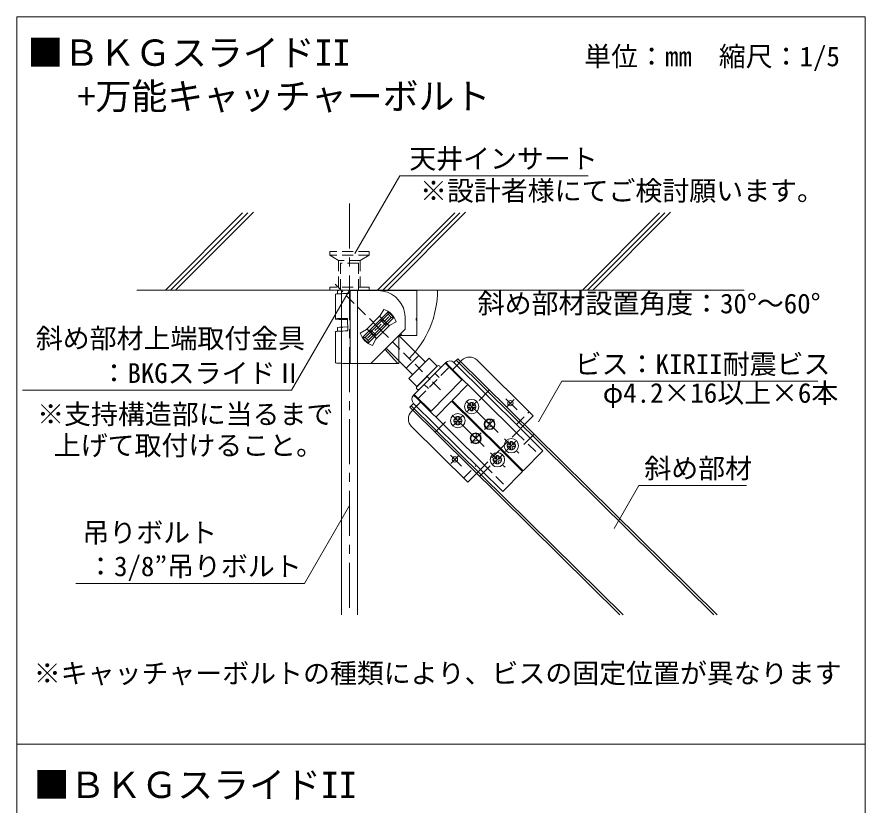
# Model space of a CAD drawing. Units: millimetres on the paper, enlarged 20 times, with parts at other scales. Extents: x -7779 to 7778, y -5419 to 5375.
# Drawn here: x -1969 to -79, y -228 to 1527 of the extents above; entities that cross this region are included whole.
import ezdxf
from ezdxf.enums import TextEntityAlignment as Align

# ---------------------------------------------------------------- set-up
doc = ezdxf.new("R2010")
doc.units = ezdxf.units.MM
doc.header["$LTSCALE"] = 20
for name, pattern in [('CHAIN1', [8, 5, -1, 1, -1]), ('DASHED1', [1.8, 1.2, -0.6]), ('DOUBLE_CHAIN1', [8.8, 5, -1, 0.6, -0.6, 0.6, -1])]:
    doc.linetypes.add(name, pattern=pattern)
doc.layers.add('1-6_文字', color=7, linetype='Continuous', lineweight=18)
doc.layers.add('F-6_文字', color=7, linetype='Continuous', lineweight=18)
doc.styles.add('ＭＳ ゴシック', font='')
doc.styles.get('ＭＳ ゴシック').set_extended_font_data('MS Gothic')

msp = doc.modelspace()

# ---------------------------------------------------------------- linework, layer by layer
at = {"layer": '1-6_文字'}
for p, q in [((-1215.56, 1000.12), (-1115.56, 1173.32)), ((-1115.56, 1173.32), (-695.56, 1173.32)), ((-1227.94, 918.85), (-1356.81, 695.64)), ((-1258.74, 909.59), (-1258.74, 854.37)), ((-1254.74, 917.59), (-1254.74, 910.27)), ((-1225.94, 918.85), (-1250.18, 918.85)), ((-1245.94, 918.77), (-1245.94, 919.2)), ((-1245.94, 908.75), (-1245.94, 908.75)), ((-1225.94, 918.85), (-1240.54, 918.85)), ((-1225.94, 917.59), (-1163.94, 917.59)), ((-1163.94, 917.59), (-1077.94, 917.59)), ((-1077.94, 817.79), (-1077.94, 917.59)), ((-1198.85, 813.39), (-1141.72, 870.52)), ((-1159.12, 861.91), (-1151.2, 875.62)), ((-1141.72, 870.52), (-1128.99, 857.8)), ((-1141.72, 864.87), (-1141.72, 870.52)), ((-1231.96, 855.78), (-1231.75, 827.76)), ((-1193.2, 813.39), (-1141.72, 864.87)), ((-1159.12, 861.91), (-1190.24, 830.79)), ((-1128.99, 857.8), (-1186.13, 800.66)), ((-1134.65, 857.8), (-1186.13, 806.32)), ((-1149.78, 849.74), (-1140.16, 859.35)), ((-1141.72, 864.87), (-1134.65, 857.8)), ((-1134.65, 857.8), (-1128.99, 857.8)), ((-1103.87, 831.77), (-1103.87, 857.59)), ((-1077.94, 855.59), (-1079.14, 855.59)), ((-1077.94, 817.79), (-1077.94, 851.59)), ((-1254.74, 835.19), (-1254.74, 827.03)), ((-1245.94, 832.1), (-1245.94, 195.07)), ((-1103.92, 831.7), (-1180.34, 755.28)), ((-1163.92, 835.59), (-1170.99, 842.66)), ((-1163.92, 835.59), (-1170.99, 828.52)), ((-1137.61, 840.39), (-1168.72, 809.28)), ((-1163.92, 835.59), (-1156.85, 842.66)), ((-1163.92, 835.59), (-1156.85, 828.52)), ((-1137.61, 840.39), (-1123.9, 848.31)), ((-1258.74, 826.35), (-1258.74, 756.55)), ((-1209.94, 829.23), (-1209.94, 195.07)), ((-1190.24, 830.79), (-1203.95, 822.88)), ((-1186.13, 800.66), (-1198.85, 813.39)), ((-1193.2, 813.39), (-1198.85, 813.39)), ((-1186.13, 806.32), (-1193.2, 813.39)), ((-1178.07, 821.45), (-1187.68, 811.84)), ((-1077.94, 817.79), (-1117.92, 817.79)), ((-1117.92, 817.79), (-1117.92, 755.28)), ((-1110.2, 817.79), (-1114.22, 821.41)), ((-1186.13, 806.32), (-1186.13, 800.66)), ((-1168.72, 809.28), (-1176.64, 795.57)), ((-1120.02, 755.28), (-1148.67, 786.96)), ((-1225.94, 755.28), (-1225.94, 762.72)), ((-1225.94, 755.28), (-1117.92, 755.28)), ((-806.43, 625.29), (-754.21, 715.73)), ((-754.21, 715.73), (-184.21, 715.73)), ((-1356.81, 695.64), (-1956.81, 695.64)), ((-957.44, 668.4), (-953.44, 668.42)), ((-957.44, 668.4), (-957.41, 663.2)), ((-953.44, 668.42), (-953.41, 663.22)), ((-964.6, 661.16), (-959.4, 661.19)), ((-964.6, 661.16), (-964.58, 657.16)), ((-964.58, 657.16), (-959.38, 657.19)), ((-957.37, 655.2), (-957.35, 650)), ((-957.35, 650), (-953.35, 650.02)), ((-953.37, 655.22), (-953.35, 650.02)), ((-951.4, 661.23), (-946.2, 661.25)), ((-951.38, 657.23), (-946.18, 657.25)), ((-946.2, 661.25), (-946.18, 657.25)), ((-995.52, 629.86), (-990.32, 629.88)), ((-995.52, 629.86), (-995.5, 625.86)), ((-995.5, 625.86), (-990.3, 625.88)), ((-988.36, 637.09), (-984.36, 637.11)), ((-988.36, 637.09), (-988.33, 631.89)), ((-988.29, 623.89), (-988.27, 618.69)), ((-984.36, 637.11), (-984.33, 631.91)), ((-984.29, 623.91), (-984.27, 618.71)), ((-982.32, 629.92), (-977.12, 629.95)), ((-982.3, 625.92), (-977.1, 625.95)), ((-977.12, 629.95), (-977.1, 625.95)), ((-915.55, 619.85), (-923.92, 626.69)), ((-921.24, 624.52), (-914.87, 623.73)), ((-915.55, 619.85), (-913.67, 630.5)), ((-988.27, 618.69), (-984.27, 618.71)), ((-915.55, 619.85), (-923.14, 612.17)), ((-923.14, 612.17), (-911.62, 615.98)), ((-915.55, 619.85), (-907.86, 612.26)), ((-946.47, 588.55), (-954.84, 595.38)), ((-946.47, 588.55), (-954.06, 580.86)), ((-952.16, 593.21), (-945.79, 592.42)), ((-946.47, 588.55), (-944.59, 599.19)), ((-946.47, 588.55), (-938.78, 580.96)), ((-954.06, 580.86), (-942.54, 584.67)), ((-876.38, 574.03), (-871.18, 574.05)), ((-876.38, 574.03), (-876.36, 570.03)), ((-876.36, 570.03), (-871.16, 570.05)), ((-869.21, 581.26), (-865.21, 581.28)), ((-869.21, 581.26), (-869.19, 576.06)), ((-869.15, 568.06), (-869.13, 562.86)), ((-865.21, 581.28), (-865.19, 576.08)), ((-865.15, 568.08), (-865.13, 562.88)), ((-863.18, 574.09), (-857.98, 574.11)), ((-863.16, 570.09), (-857.96, 570.11)), ((-857.98, 574.11), (-857.96, 570.11)), ((-900.13, 549.96), (-896.13, 549.97)), ((-900.13, 549.96), (-900.11, 544.76)), ((-896.13, 549.97), (-896.11, 544.77)), ((-869.13, 562.86), (-865.13, 562.88)), ((-907.3, 542.72), (-902.1, 542.75)), ((-907.3, 542.72), (-907.28, 538.72)), ((-907.28, 538.72), (-902.08, 538.75)), ((-900.07, 536.76), (-900.05, 531.56)), ((-900.05, 531.56), (-896.05, 531.57)), ((-896.07, 536.77), (-896.05, 531.57)), ((-894.1, 542.78), (-888.9, 542.81)), ((-894.08, 538.78), (-888.88, 538.81)), ((-888.9, 542.81), (-888.88, 538.81)), ((-638.12, 387.57), (-582.69, 483.59)), ((-582.69, 483.59), (-342.69, 483.59)), ((-1227.94, 438.59), (-1327.94, 265.38)), ((-1327.94, 265.38), (-1837.94, 265.38))]:
    msp.add_line(p, q, dxfattribs=at)
at = {"layer": '1-6_文字', "color": 4, "linetype": 'CHAIN1', "lineweight": 9}
for p, q in [((-1227.94, 1111.36), (-1227.94, 195.07)), ((-939.08, 672.88), (-916.71, 695.53)), ((-967.95, 671.61), (-850.25, 555.35)), ((-966.56, 647.91), (-945.01, 669.72)), ((-878.99, 676.51), (-854.13, 651.96)), ((-877.99, 657.89), (-860.88, 675.21)), ((-1035.95, 603.27), (-1013.98, 625.5)), ((-998.87, 640.31), (-881.17, 524.05)), ((-996.94, 617.14), (-974.44, 639.93)), ((-926.71, 608.55), (-905.17, 630.36)), ((-957.1, 577.79), (-934.6, 600.57)), ((-839.47, 574.5), (-817.1, 597.15)), ((-856.79, 582.58), (-879.84, 559.24)), ((-1002.67, 551.29), (-977.81, 526.74)), ((-1002.01, 532.32), (-983.94, 550.61)), ((-908.72, 530), (-886.22, 552.79)), ((-936.34, 504.89), (-914.38, 527.12))]:
    msp.add_line(p, q, dxfattribs=at)
at = {"layer": '1-6_文字', "color": 4, "lineweight": 9}
for p, q in [((-1466.15, 1090.58), (-1637.88, 918.85)), ((-1454.51, 1090.9), (-1626.56, 918.85)), ((-1441.8, 1092.3), (-1615.25, 918.85)), ((-993.29, 1090.58), (-1165.02, 918.85)), ((-981.66, 1090.9), (-1153.71, 918.85)), ((-968.94, 1092.3), (-1142.4, 918.85)), ((-536.64, 1090.58), (-708.37, 918.85)), ((-525.01, 1090.9), (-697.06, 918.85)), ((-512.29, 1092.3), (-685.74, 918.85)), ((-348.01, 918.85), (-1701.4, 918.85)), ((-1307.94, 918.85), (-1147.94, 918.85)), ((-1160.54, 860.49), (-1139.02, 838.98)), ((-1188.82, 832.21), (-1167.31, 810.69)), ((-1117.88, 817.83), (-1058.77, 758.72)), ((-1146.12, 789.5), (-1087.05, 730.44)), ((-1101.19, 744.58), (-1072.91, 772.86)), ((-1013.27, 757.14), (-1084.95, 684.57)), ((-995.17, 757.26), (-846.33, 610.25)), ((-989.97, 762.52), (-415.45, 195.07)), ((-977.24, 762.32), (-988.62, 750.79)), ((-986.6, 765.94), (-408.62, 195.07)), ((-943.3, 762.53), (-818.08, 638.85)), ((-1077.31, 703.76), (-1032.27, 749.22)), ((-1014.68, 755.72), (-977.11, 718.62)), ((-1004.16, 748.15), (-1005.57, 746.73)), ((-1004.16, 748.15), (-855.32, 601.14)), ((-1077.43, 703.85), (-1095.53, 721.95)), ((-977.11, 718.62), (-1045.98, 648.89)), ((-1042.93, 714.6), (-1024.82, 696.49)), ((-964.04, 708.52), (-999.17, 672.94)), ((-1083.54, 686), (-1045.98, 648.89)), ((-1084.84, 666.47), (-936, 519.46)), ((-1075.84, 675.58), (-1074.44, 677)), ((-1075.84, 675.58), (-927, 528.57)), ((-1070.72, 670.52), (-1069.3, 669.11)), ((-1035.71, 635.95), (-1000.58, 671.52)), ((-891.87, 564.14), (-1000.58, 671.52)), ((-890.46, 565.57), (-999.17, 672.94)), ((-624.93, 195.07), (-1093.41, 657.79)), ((-618.1, 195.07), (-1090.04, 661.21)), ((-1089.67, 648.48), (-1078.29, 660.01)), ((-1079.71, 661.41), (-1078.29, 660.01)), ((-846.33, 610.25), (-818.08, 638.85)), ((-1089.46, 614.54), (-964.25, 490.86)), ((-846.33, 610.25), (-796.53, 561.06)), ((-891.87, 564.14), (-890.46, 565.57)), ((-891.87, 564.14), (-842.06, 514.95)), ((-890.46, 565.57), (-840.66, 516.38)), ((-796.53, 561.06), (-840.66, 516.38)), ((-964.25, 490.86), (-936, 519.46)), ((-936, 519.46), (-886.19, 470.27)), ((-886.19, 470.27), (-842.06, 514.95))]:
    msp.add_line(p, q, dxfattribs=at)
at = {"layer": '1-6_文字', "color": 4, "linetype": 'DASHED1', "lineweight": 9}
for p, q in [((-1271.94, 1004.85), (-1271.94, 996.85)), ((-1271.94, 1004.85), (-1271.94, 996.85)), ((-1183.94, 1004.85), (-1271.94, 1004.85)), ((-1183.94, 1004.85), (-1183.94, 996.85)), ((-1183.94, 996.85), (-1271.94, 996.85)), ((-1271.94, 996.85), (-1251.94, 984.85)), ((-1203.94, 984.85), (-1251.94, 984.85)), ((-1251.94, 984.85), (-1251.94, 924.85)), ((-1183.94, 996.85), (-1203.94, 984.85)), ((-1203.94, 984.85), (-1203.94, 924.85)), ((-1247.94, 978.85), (-1245.94, 978.85)), ((-1247.94, 978.85), (-1247.94, 918.85)), ((-1207.94, 978.85), (-1245.94, 978.85)), ((-1207.94, 978.85), (-1207.94, 918.85)), ((-1259.91, 931.58), (-1047.92, 719.59)), ((-1183.94, 924.85), (-1271.94, 924.85)), ((-1271.94, 924.85), (-1271.94, 918.85)), ((-1183.94, 918.85), (-1271.94, 918.85)), ((-1183.94, 924.85), (-1183.94, 918.85)), ((-1004.16, 748.15), (-1013.27, 757.14)), ((-1074.44, 677), (-1005.57, 746.73)), ((-988.62, 750.79), (-997.62, 741.68)), ((-1037.16, 732.95), (-1028.06, 723.96)), ((-1061.06, 708.76), (-1051.95, 699.77)), ((-1075.84, 675.58), (-1084.95, 684.57)), ((-1078.29, 660.01), (-1069.3, 669.11)), ((-855.44, 619.24), (-827.19, 647.84)), ((-890.46, 565.57), (-846.33, 610.25)), ((-855.32, 601.14), (-805.52, 551.95)), ((-900.97, 573.14), (-899.57, 574.56)), ((-936, 519.46), (-891.87, 564.14)), ((-973.35, 499.86), (-945.1, 528.46)), ((-927, 528.57), (-877.2, 479.38))]:
    msp.add_line(p, q, dxfattribs=at)
at = {"layer": '1-6_文字', "linetype": 'DOUBLE_CHAIN1'}
for p, q in [((-1245.94, 918.77), (-1245.94, 834.85)), ((-1209.94, 918.85), (-1209.94, 826))]:
    msp.add_line(p, q, dxfattribs=at)
at = {"layer": '1-6_文字', "linetype": 'DASHED1'}
for p, q in [((-1245.94, 918.52), (-1245.94, 858.76)), ((-1245.94, 834.31), (-1245.9, 755.58)), ((-1119.94, 755.48), (-1119.94, 755.48))]:
    msp.add_line(p, q, dxfattribs=at)
at = {"layer": '1-6_文字', "color": 3}
msp.add_line((-1225.94, 762.72), (-1225.94, 911.02), dxfattribs=at)
at = {"layer": '1-6_文字', "color": 3, "linetype": 'DASHED1'}
for p, q in [((-1159.25, 853), (-1146.52, 840.27)), ((-1156.82, 855.43), (-1144.09, 842.7)), ((-1183.76, 828.49), (-1171.03, 815.76)), ((-1181.33, 830.92), (-1168.6, 818.19))]:
    msp.add_line(p, q, dxfattribs=at)
at = {"layer": '1-6_文字', "color": 6, "lineweight": 35}
for p, q in [((-986.6, 765.94), (-995.17, 757.26)), ((-1084.84, 666.47), (-1093.41, 657.79))]:
    msp.add_line(p, q, dxfattribs=at)
at = {"layer": '1-6_文字'}
for points in [[(-1225.94, 911.02), (-1231.64, 910.99), (-1237.16, 910.93), (-1242.34, 910.82), (-1247.03, 910.68), (-1251.07, 910.51), (-1254.35, 910.3), (-1256.76, 910.07), (-1258.24, 909.83), (-1258.74, 909.59)], [(-1245.94, 916.68), (-1243.87, 917.88), (-1242.34, 918.76)], [(-1225.94, 911.02), (-1225.94, 917.59), (-1225.94, 918.85)], [(-1232.02, 855.78), (-1237.53, 855.71), (-1242.68, 855.6), (-1247.32, 855.46), (-1251.32, 855.28), (-1254.54, 855.07), (-1256.9, 854.85), (-1258.31, 854.6), (-1258.74, 854.36), (-1258.17, 854.11), (-1256.63, 853.87), (-1254.15, 853.64), (-1250.82, 853.44), (-1246.73, 853.27), (-1242, 853.13), (-1236.79, 853.02), (-1232, 852.97)], [(-1232.02, 855.2), (-1235.23, 855.15), (-1238.17, 855.06), (-1240.73, 854.96), (-1242.84, 854.84), (-1244.44, 854.7), (-1245.48, 854.56), (-1245.93, 854.41), (-1245.76, 854.26), (-1245, 854.11), (-1243.65, 853.97), (-1241.77, 853.84), (-1239.41, 853.73), (-1236.63, 853.64), (-1233.54, 853.57), (-1232.01, 853.54)], [(-1079.14, 855.59), (-1079.14, 851.59), (-1077.94, 851.59)], [(-1245.94, 834.31), (-1243.87, 835.51), (-1242.34, 836.39)], [(-1231.81, 827.75), (-1237.33, 827.69), (-1242.5, 827.58), (-1247.16, 827.44), (-1251.18, 827.26), (-1254.44, 827.05), (-1256.82, 826.83), (-1258.27, 826.59), (-1258.74, 826.35)]]:
    msp.add_lwpolyline(points, dxfattribs=at)
at = {"layer": '1-6_文字', "linetype": 'DOUBLE_CHAIN1'}
msp.add_lwpolyline([(-1225.93, 755.28), (-1231.63, 755.3), (-1237.15, 755.37), (-1242.33, 755.47), (-1247.01, 755.62), (-1251.06, 755.79), (-1254.34, 756), (-1256.75, 756.22), (-1258.72, 756.55)], dxfattribs=at)
at = {"layer": '1-6_文字', "color": 4, "lineweight": 9}
msp.add_lwpolyline([(-1077.43, 703.85), (-1032.18, 749.1), (-1050.28, 767.21), (-1095.53, 721.95)], dxfattribs=at)
at = {"layer": '1-6_文字'}
for centre, radius in [((-955.39, 659.21), 16), ((-986.31, 627.9), 16), ((-915.55, 619.85), 12.01), ((-915.55, 619.85), 10.81), ((-946.47, 588.55), 12.01), ((-946.47, 588.55), 10.81), ((-867.17, 572.07), 16), ((-898.09, 540.77), 16)]:
    msp.add_circle(centre, radius, dxfattribs=at)
at = {"layer": '1-6_文字', "color": 4, "lineweight": 9}
for centre, radius in [((-955.39, 659.21), 9), ((-869.17, 666.82), 6), ((-986.31, 627.91), 9), ((-915.55, 619.86), 12), ((-946.47, 588.56), 12), ((-867.17, 572.07), 9), ((-898.09, 540.77), 9), ((-992.84, 541.6), 6)]:
    msp.add_circle(centre, radius, dxfattribs=at)
at = {"layer": '1-6_文字'}
for centre, radius, start, end in [((-1233.24, 755.47), 163.54, 92.5588, 97.55402), ((-1163.87, 857.59), 60, 10.54723, 89.99998), ((-1247.18, 918.85), 215.61, 315, 0), ((-1163.92, 835.59), 42, 17.62668, 72.37388), ((-1163.87, 857.59), 60, 0, 10.54723), ((-1236.71, 713.06), 123.46, 87.75647, 98.39833), ((-1163.92, 835.59), 42, 197.62581, 252.37382), ((-959.41, 663.19), 2, 270.27013, 0.27015), ((-951.41, 663.23), 2, 180.27015, 270.27015), ((-959.37, 655.19), 2, 0.27015, 90.27013), ((-951.37, 655.23), 2, 90.27015, 180.27015), ((-990.33, 631.88), 2, 270.27013, 0.27015), ((-990.29, 623.88), 2, 0.27015, 90.27013), ((-982.33, 631.92), 2, 180.27015, 270.27015), ((-982.29, 623.92), 2, 90.27015, 180.27015), ((-871.19, 576.05), 2, 270.27013, 0.27015), ((-871.15, 568.05), 2, 0.27015, 90.27013), ((-863.19, 576.09), 2, 180.27015, 270.27015), ((-863.15, 568.09), 2, 90.27015, 180.27015), ((-902.11, 544.75), 2, 270.27013, 0.27015), ((-902.07, 536.75), 2, 0.27015, 90.27013), ((-894.11, 544.78), 2, 180.27015, 270.27015), ((-894.07, 536.78), 2, 90.27015, 180.27015)]:
    msp.add_arc(centre, radius, start, end, dxfattribs=at)
at = {"layer": '1-6_文字', "color": 4, "lineweight": 9}
for centre, radius, start, end in [((-1004.16, 748.15), 12.8, 45.35432, 135.35432), ((-960.16, 745.45), 24, 45.35432, 135.35432), ((-1029.43, 746.41), 4, 315.27015, 135.27015), ((-1074.47, 700.94), 4, 135.27015, 315.27015), ((-1075.84, 675.58), 12.8, 135.35432, 225.35432), ((-1072.6, 631.62), 24, 135.35432, 225.35432)]:
    msp.add_arc(centre, radius, start, end, dxfattribs=at)
at = {"layer": 'F-6_文字', "color": 3}
for p, q in [((-1968.84, 1527.01), (-1968.84, -4953.01)), ((-1968.84, 1527.01), (-78.84, 1527.01)), ((-78.84, 1527.01), (-78.84, -4953.01)), ((-1968.84, -92.99), (-78.84, -92.99))]:
    msp.add_line(p, q, dxfattribs=at)

# ---------------------------------------------------------------- texts
at = {"layer": '1-6_文字', "color": 3, "style": 'ＭＳ ゴシック'}
for s, p in [('■ＢＫＧスライドII', (-1945.5, 1400.62)), ('+万能キャッチャーボルト', (-1833.78, 1303.6)), ('■ＢＫＧスライドII', (-1931.51, -230.11))]:
    msp.add_text(s, height=58.65, dxfattribs=at).set_placement(p, align=Align.BOTTOM_LEFT)
at = {"layer": '1-6_文字', "style": 'ＭＳ ゴシック'}
for s, p in [('単位：mm\u3000縮尺：1/5', (-704.58, 1404)), ('天井インサート', (-1094.56, 1176.32)), ('※設計者様にてご検討願います。', (-1070.56, 1104.77)), ('斜め部材設置角度：30°～60°', (-941.97, 853.75)), ('斜め部材上端取付金具', (-1926.81, 776.01)), ('ビス：KIRII耐震ビス', (-725.71, 718.73)), ('：BKGスライドⅡ', (-1782.64, 698.64)), ('\u3000φ4.2×16以上×6本', (-723.21, 654.5)), ('※支持構造部に当るまで', (-1923.81, 607.14)), ('上げて取付けること。', (-1886.81, 537.69)), ('斜め部材', (-570.69, 486.59)), ('吊りボルト', (-1822.94, 343.63)), ('：3/8”吊りボルト', (-1812.44, 268.38)), ('※キャッチャーボルトの種類により、ビスの固定位置が異なります', (-1931.34, 30.09))]:
    msp.add_text(s, height=43.99, dxfattribs=at).set_placement(p, align=Align.BOTTOM_LEFT)

doc.saveas('drawing.dxf')
